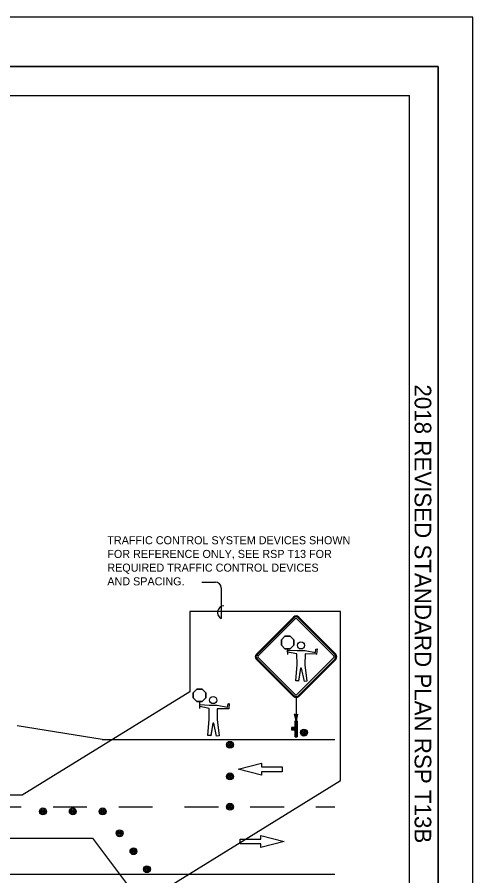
# Model space of a CAD drawing. Extents: x -893 to 867, y -474 to 712.
# Drawn here: x 471 to 867, y -34 to 712 of the extents above; entities that cross this region are included whole.
import ezdxf

# ---------------------------------------------------------------- set-up
doc = ezdxf.new("R2010")
doc.units = 0
for name, color, linetype in [('border_PLOTTING-ELEMENTS', 7, 'Continuous'), ('border_rw_22x34_Cut_Lines', 7, 'Continuous'), ('border_SHEET', 7, 'Continuous'), ('border_WITHIN-BORDER-anno', 7, 'Continuous'), ('pp_PRESENTATION', 7, 'Continuous'), ('rd_PAVEMENT', 7, 'Continuous'), ('tcd_SIGN-ROADSIDE', 7, 'Continuous'), ('temp_TRAFFIC-CONES', 7, 'Continuous'), ('temp_TRAFFIC-CONTROL-anno', 7, 'Continuous')]:
    doc.layers.add(name, color=color, linetype=linetype)

msp = doc.modelspace()

# ---------------------------------------------------------------- linework, layer by layer
at = {"layer": 'border_PLOTTING-ELEMENTS'}
for points in [[(-893.45, -474.04), (866.55, -474.04), (866.55, 711.96), (-893.45, 711.96)], [(-863.45, -431.04), (836.55, -431.04), (836.55, 668.96), (-863.45, 668.96)]]:
    msp.add_lwpolyline(points, close=True, dxfattribs=at)
at = {"layer": 'border_rw_22x34_Cut_Lines'}
for p, q in [((-863.45, 668.96), (836.55, 668.96)), ((836.55, 668.96), (836.55, -431.04))]:
    msp.add_line(p, q, dxfattribs=at)
at = {"layer": 'border_SHEET'}
for p in [(-813.45, 643.96), (811.55, -406.04)]:
    msp.add_line(p, (811.55, 643.96), dxfattribs=at)
at = {"layer": 'pp_PRESENTATION'}
for p, q in [((662.64, 58.36), (682.96, 63.58)), ((682.96, 63.58), (682.96, 60.49)), ((682.96, 60.49), (700.89, 60.49)), ((700.89, 60.49), (700.89, 58.36)), ((682.96, 53.15), (662.64, 58.36)), ((700.89, 56.24), (682.96, 56.24)), ((682.96, 56.24), (682.96, 53.15)), ((700.89, 58.36), (700.89, 56.24)), ((682.29, -2.33), (682.29, 0.77)), ((682.29, 0.77), (702.61, -4.45)), ((664.36, -4.45), (664.36, -2.33)), ((664.36, -2.33), (682.29, -2.33)), ((664.36, -6.58), (664.36, -4.45)), ((682.29, -6.58), (664.36, -6.58)), ((702.61, -4.45), (682.29, -9.67)), ((682.29, -9.67), (682.29, -6.58))]:
    msp.add_line(p, q, dxfattribs=at)
msp.add_lwpolyline([(39.83, -139.02), (135.07, -139.02), (199.47, -1.58), (535.92, -1.58), (578.54, -58.26), (751.49, 48.54), (751.49, 195.4), (620.54, 195.4), (620.54, 125.74), (474.81, 35.74), (83.37, 35.74), (83.37, -7.04), (39.83, -7.04)], close=True, dxfattribs=at)
at = {"layer": 'rd_PAVEMENT'}
for p, q in [((544.51, 84.31), (470.56, 96.15)), ((544.51, 84.31), (746.51, 84.31)), ((49.51, -32.69), (746.51, -32.69))]:
    msp.add_line(p, q, dxfattribs=at)
for points in [[(444.61, 25.81), (474.12, 25.81)], [(501.7, 25.81), (531.21, 25.81)], [(558.79, 25.81), (588.29, 25.81)], [(615.87, 25.81), (645.38, 25.81)], [(672.96, 25.81), (702.47, 25.81)], [(730.05, 25.81), (746.51, 25.81)]]:
    msp.add_lwpolyline(points, dxfattribs=at)
at = {"layer": 'tcd_SIGN-ROADSIDE'}
for p, q in [((678.47, 158.42), (710.64, 190.59)), ((679.04, 157.84), (711.21, 190.01)), ((680, 156.88), (712.17, 189.06)), ((713.7, 189.06), (745.88, 156.88)), ((714.66, 190.01), (746.83, 157.84)), ((715.24, 190.59), (747.41, 158.42)), ((703.31, 173.99), (700.13, 170.81)), ((703.31, 173.99), (700.13, 170.81)), ((700.13, 170.81), (703.31, 173.99)), ((707.81, 173.99), (703.31, 173.99)), ((707.81, 173.99), (703.31, 173.99)), ((703.31, 173.99), (707.81, 173.99)), ((710.99, 170.81), (707.81, 173.99)), ((710.99, 170.81), (707.81, 173.99)), ((707.81, 173.99), (710.99, 170.81)), ((700.13, 170.81), (700.13, 166.31)), ((700.13, 170.81), (700.13, 166.31)), ((700.13, 166.31), (700.13, 170.81)), ((700.13, 166.31), (703.31, 163.13)), ((700.13, 166.31), (703.31, 163.13)), ((703.31, 163.13), (700.13, 166.31)), ((707.81, 163.13), (710.99, 166.31)), ((707.81, 163.13), (710.99, 166.31)), ((710.99, 166.31), (707.81, 163.13)), ((710.99, 166.31), (710.99, 170.81)), ((710.99, 166.31), (710.99, 170.81)), ((710.99, 170.81), (710.99, 166.31)), ((703.31, 163.13), (707.81, 163.13)), ((703.31, 163.13), (707.81, 163.13)), ((707.81, 163.13), (703.31, 163.13)), ((705.56, 163.11), (705.56, 158.14)), ((710.64, 121.65), (678.47, 153.82)), ((711.21, 122.22), (679.04, 154.39)), ((712.17, 123.18), (680, 155.35)), ((745.88, 155.35), (713.7, 123.18)), ((746.83, 154.39), (714.66, 122.22)), ((747.41, 153.82), (715.24, 121.65)), ((626.76, 128.01), (623.58, 124.83)), ((626.76, 128.01), (623.58, 124.83)), ((623.58, 124.83), (626.76, 128.01)), ((631.26, 128.01), (626.76, 128.01)), ((631.26, 128.01), (626.76, 128.01)), ((626.76, 128.01), (631.26, 128.01)), ((634.45, 124.83), (631.26, 128.01)), ((634.45, 124.83), (631.26, 128.01)), ((631.26, 128.01), (634.45, 124.83)), ((623.58, 124.83), (623.58, 120.33)), ((623.58, 124.83), (623.58, 120.33)), ((623.58, 120.33), (623.58, 124.83)), ((623.58, 120.33), (626.76, 117.15)), ((623.58, 120.33), (626.76, 117.15)), ((626.76, 117.15), (623.58, 120.33)), ((631.26, 117.15), (634.45, 120.33)), ((631.26, 117.15), (634.45, 120.33)), ((634.45, 120.33), (631.26, 117.15)), ((634.45, 120.33), (634.45, 124.83)), ((634.45, 120.33), (634.45, 124.83)), ((634.45, 124.83), (634.45, 120.33)), ((626.76, 117.15), (631.26, 117.15)), ((626.76, 117.15), (631.26, 117.15)), ((631.26, 117.15), (626.76, 117.15)), ((629.02, 117.13), (629.02, 111.23)), ((712.02, 100.44), (713.99, 100.44)), ((712.02, 86.66), (712.02, 100.44)), ((713.01, 100.44), (713.01, 86.66)), ((713.99, 100.44), (713.99, 86.66)), ((711.04, 94.53), (709.07, 94.53)), ((709.07, 94.53), (709.07, 92.56)), ((709.07, 92.56), (711.04, 92.56)), ((710.06, 94.53), (710.06, 92.56)), ((712.02, 94.53), (711.04, 94.53)), ((711.04, 94.53), (711.04, 92.56)), ((711.04, 92.56), (712.02, 92.56)), ((712.02, 93.55), (712.02, 93.55)), ((712.02, 86.66), (713.99, 86.66))]:
    msp.add_line(p, q, dxfattribs=at)
for points in [[(705.51, 160.05), (705.51, 161.76), (713.76, 161.54), (720.76, 161.54), (729.69, 159.92), (730.13, 162.73), (731.22, 163.04), (730.83, 158.27), (720.76, 158.53), (720.62, 149.02), (722.26, 134.84), (720.15, 134.6), (717.66, 146.06), (716.88, 146.06), (715.01, 134.99), (712.67, 135.23), (713.84, 149.33), (713.69, 158.76)], [(731.22, 163.04), (730.83, 158.27), (720.76, 158.53), (720.62, 149.02), (722.26, 134.84), (720.15, 134.6), (717.66, 146.06), (716.88, 146.06), (715.03, 135.09), (712.67, 135.23), (713.84, 149.33), (713.69, 158.76), (705.51, 160.05), (705.51, 161.76), (713.76, 161.54), (720.76, 161.54), (729.69, 159.92), (730.13, 162.73)], [(629.22, 112.87), (629.22, 114.58), (637.48, 114.01), (644.48, 114.01), (653.4, 112.4), (653.84, 115.21), (654.93, 115.52), (654.54, 110.74), (644.48, 111), (644.33, 101.49), (645.97, 87.31), (643.87, 87.08), (641.37, 98.53), (640.59, 98.53), (638.72, 87.47), (636.39, 87.7), (637.55, 101.8), (637.4, 111.23)], [(654.93, 115.52), (654.54, 110.74), (644.48, 111), (644.33, 101.49), (645.97, 87.31), (643.87, 87.08), (641.37, 98.53), (640.59, 98.53), (638.74, 87.56), (636.39, 87.7), (637.55, 101.8), (637.4, 111.23), (629.22, 112.87), (629.22, 114.58), (637.48, 114.01), (644.48, 114.01), (653.4, 112.4), (653.84, 115.21)]]:
    msp.add_lwpolyline(points, close=True, dxfattribs=at)
for points in [[(730.52, 158.28), (730.86, 158.62)], [(714.94, 135), (715.03, 135.09)], [(654.23, 110.75), (654.57, 111.09)], [(638.65, 87.47), (638.74, 87.56)]]:
    msp.add_lwpolyline(points, dxfattribs=at)
for centre in [(717.19, 166.01), (717.19, 166.01), (640.91, 118.48), (640.91, 118.48)]:
    msp.add_circle(centre, 3.11, dxfattribs=at)
for centre, radius, start, end in [((712.94, 188.29), 3.25, 45, 135), ((712.94, 188.29), 2.44, 45, 135), ((712.94, 188.29), 1.08, 45, 135), ((680.76, 156.12), 3.25, 135, 225), ((680.76, 156.12), 2.44, 135, 225), ((680.76, 156.12), 1.08, 135, 225), ((745.11, 156.12), 1.08, 315, 45), ((745.11, 156.12), 2.44, 315, 45), ((745.11, 156.12), 3.25, 315, 45), ((712.94, 123.94), 3.25, 225, 315), ((712.94, 123.94), 2.44, 225, 315), ((712.94, 123.94), 1.08, 225, 315)]:
    msp.add_arc(centre, radius, start, end, dxfattribs=at)
at = {"layer": 'temp_TRAFFIC-CONES'}
for centre, radius in [((719.81, 90.23), 3), ((719.81, 90.23), 2.1), ((719.81, 90.23), 1.2), ((719.81, 90.23), 0.3), ((655.51, 79.59), 3), ((655.51, 79.59), 2.1), ((655.51, 79.59), 1.2), ((655.51, 79.59), 0.3), ((655.51, 52.17), 3), ((655.51, 52.17), 2.1), ((655.51, 52.17), 1.2), ((655.51, 52.17), 0.3), ((492.96, 21.73), 3), ((492.96, 21.73), 2.1), ((492.96, 21.73), 1.2), ((518.91, 21.73), 3), ((518.91, 21.73), 2.1), ((518.91, 21.73), 1.2), ((544.86, 21.73), 3), ((544.86, 21.73), 2.1), ((544.86, 21.73), 1.2), ((655.51, 25.81), 3), ((655.51, 25.81), 2.1), ((655.51, 25.81), 1.2), ((655.51, 25.81), 0.3), ((492.96, 21.73), 0.3), ((518.91, 21.73), 0.3), ((544.86, 21.73), 0.3), ((559.56, 2.71), 3), ((559.56, 2.71), 2.1), ((559.56, 2.71), 1.2), ((559.56, 2.71), 0.3), ((571.62, -12.87), 3), ((571.62, -12.87), 2.1), ((571.62, -12.87), 1.2), ((571.62, -12.87), 0.3), ((583.31, -28.5), 3), ((583.31, -28.5), 2.1), ((583.31, -28.5), 1.2), ((583.31, -28.5), 0.3)]:
    msp.add_circle(centre, radius, dxfattribs=at)
at = {"layer": 'temp_TRAFFIC-CONTROL-anno'}
msp.add_line((712.94, 120.69), (712.96, 100.42), dxfattribs=at)
for points in [[(631.02, 221.07), (642.85, 221.07)], [(647.85, 216.07), (647.85, 189.44)]]:
    msp.add_lwpolyline(points, dxfattribs=at)
msp.add_lwpolyline([(714.27, 106.32), (712.96, 100.42), (711.65, 106.32), (711.99, 106.11), (712.96, 101.79), (713.92, 106.11), (713.58, 105.91), (712.96, 103.14), (712.34, 105.9), (712.69, 105.69), (712.96, 104.5), (713.23, 105.7), (712.96, 105.53), (711.65, 106.32), (712.96, 105.53)], close=True, dxfattribs=at)
for centre, radius, start, end in [((642.85, 216.07), 5, 0, 90), ((650.42, 194.61), 5.78, 92.93176, 243.54431)]:
    msp.add_arc(centre, radius, start, end, dxfattribs=at)

# ---------------------------------------------------------------- texts
at = {"layer": 'border_WITHIN-BORDER-anno'}
msp.add_text('2018 REVISED STANDARD PLAN RSP T13B', height=14.5, rotation=270, dxfattribs=at).set_placement((815.96, 392.76))
at = {"layer": 'temp_TRAFFIC-CONTROL-anno'}
for s, p in [('TRAFFIC CONTROL SYSTEM DEVICES SHOWN', (548.92, 253.87)), ('FOR REFERENCE ONLY, SEE RSP T13 FOR', (548.92, 241.97)), ('REQUIRED TRAFFIC CONTROL DEVICES', (548.92, 230.07)), ('AND SPACING.', (548.92, 218.17))]:
    msp.add_text(s, height=7, dxfattribs=at).set_placement(p)

doc.saveas('drawing.dxf')
